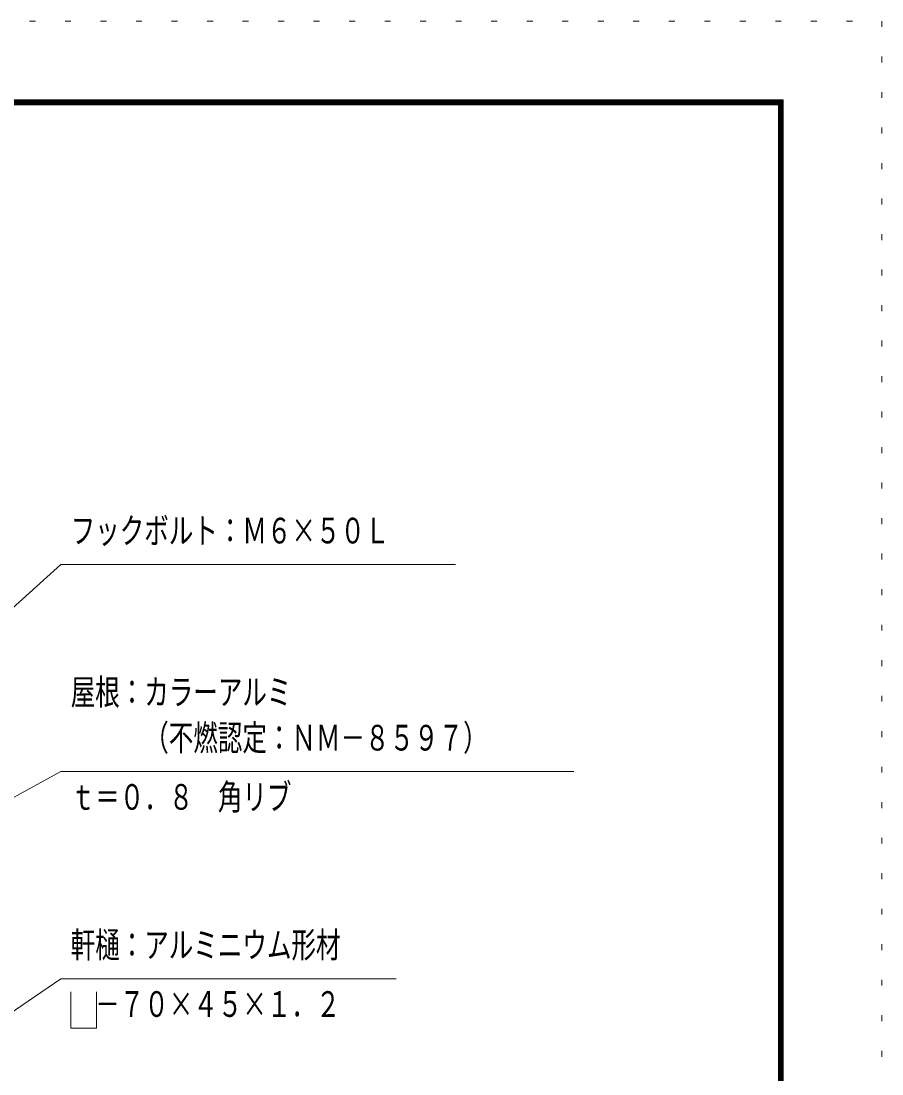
# Model space of a CAD drawing. Units: millimetres, scale not verified. Extents: x -25848 to 25858, y -10500 to 10500.
# Drawn here: x 21495 to 25858, y 5162 to 10500 of the extents above; entities that cross this region are included whole.
import ezdxf
from ezdxf.enums import TextEntityAlignment as Align

# ---------------------------------------------------------------- set-up
doc = ezdxf.new("R2010")
doc.units = ezdxf.units.MM
doc.header["$LTSCALE"] = 60
doc.linetypes.add('USER4', pattern=[3, 0.5, -2.5])
for name, color, linetype, lineweight in [('0-A_2-52DIM', 3, 'Continuous', 18), ('0-C_F-F1PAPER', 5, 'Continuous', 18), ('0-D_F-E_J_ADD', 5, 'USER4', 18)]:
    doc.layers.add(name, color=color, linetype=linetype, lineweight=lineweight)
doc.styles.add('ＭＳ ゴシック', font='')
doc.styles.get('ＭＳ ゴシック').set_extended_font_data('MS Gothic')

msp = doc.modelspace()

# ---------------------------------------------------------------- linework, layer by layer
at = {"layer": '0-A_2-52DIM'}
for points in [[(23696.39, 7744.93), (21696.39, 7744.93), (19985.33, 6199.55)], [(20440.1, 6006.15), (21696.39, 6694.93), (24296.39, 6694.93)], [(21032.46, 5192.54), (21696.39, 5644.93), (23396.4, 5644.93)], [(21878.04, 5578.88), (21878.04, 5394.93), (21746.4, 5394.93), (21746.4, 5578.88)]]:
    msp.add_lwpolyline(points, dxfattribs=at)
at = {"layer": '0-C_F-F1PAPER'}
for points in [[(25357.81, -10000), (25357.81, 10100), (-3342.19, 10100), (-3342.19, -10000)], [(25355.3, -9997.5), (25355.3, 10097.5), (-3339.69, 10097.5), (-3339.69, -9997.5)], [(25352.81, -9995), (-3337.19, -9995), (-3337.19, 10095), (25352.81, 10095)], [(25350.31, -9992.5), (25350.31, 10092.5), (-3334.69, 10092.5), (-3334.69, -9992.5)], [(25347.81, -9990), (-3332.19, -9990), (-3332.19, 10090), (25347.81, 10090)], [(25345.31, -9987.5), (25345.31, 10087.5), (-3329.69, 10087.5), (-3329.69, -9987.5)], [(25342.8, -9985), (-3327.19, -9985), (-3327.19, 10085), (25342.8, 10085)], [(25340.31, -9982.5), (25340.31, 10082.5), (-3324.69, 10082.5), (-3324.69, -9982.5)], [(25337.81, -9980), (25337.81, 10080), (-3322.19, 10080), (-3322.19, -9980)], [(25335.31, -9977.5), (25335.31, 10077.5), (-3319.69, 10077.5), (-3319.69, -9977.5)], [(25332.81, -9975), (-3317.19, -9975), (-3317.19, 10075), (25332.81, 10075)]]:
    msp.add_lwpolyline(points, close=True, dxfattribs=at)
at = {"layer": '0-D_F-E_J_ADD'}
msp.add_lwpolyline([(25857.81, -10500), (-3842.19, -10500), (-3842.19, 10500), (25857.81, 10500)], close=True, dxfattribs=at)

# ---------------------------------------------------------------- texts
at = {"layer": '0-A_2-52DIM', "color": 7, "style": 'ＭＳ ゴシック', "width": 0.7}
for s, p in [('フックボルト：Ｍ６×５０Ｌ', (21746.4, 7812.7)), ('屋根：カラーアルミ', (21746.39, 6994.61)), ('\u3000\u3000\u3000（不燃認定：ＮＭ－８５９７）', (21746.39, 6762.7)), ('ｔ＝０．８\u3000角リブ', (21746.39, 6462.69)), ('軒樋：アルミニウム形材', (21746.4, 5712.7)), ('\u3000－７０×４５×１．２', (21746.4, 5412.7))]:
    msp.add_text(s, height=130.2, dxfattribs=at).set_placement(p, align=Align.BOTTOM_LEFT)

doc.saveas('drawing.dxf')
